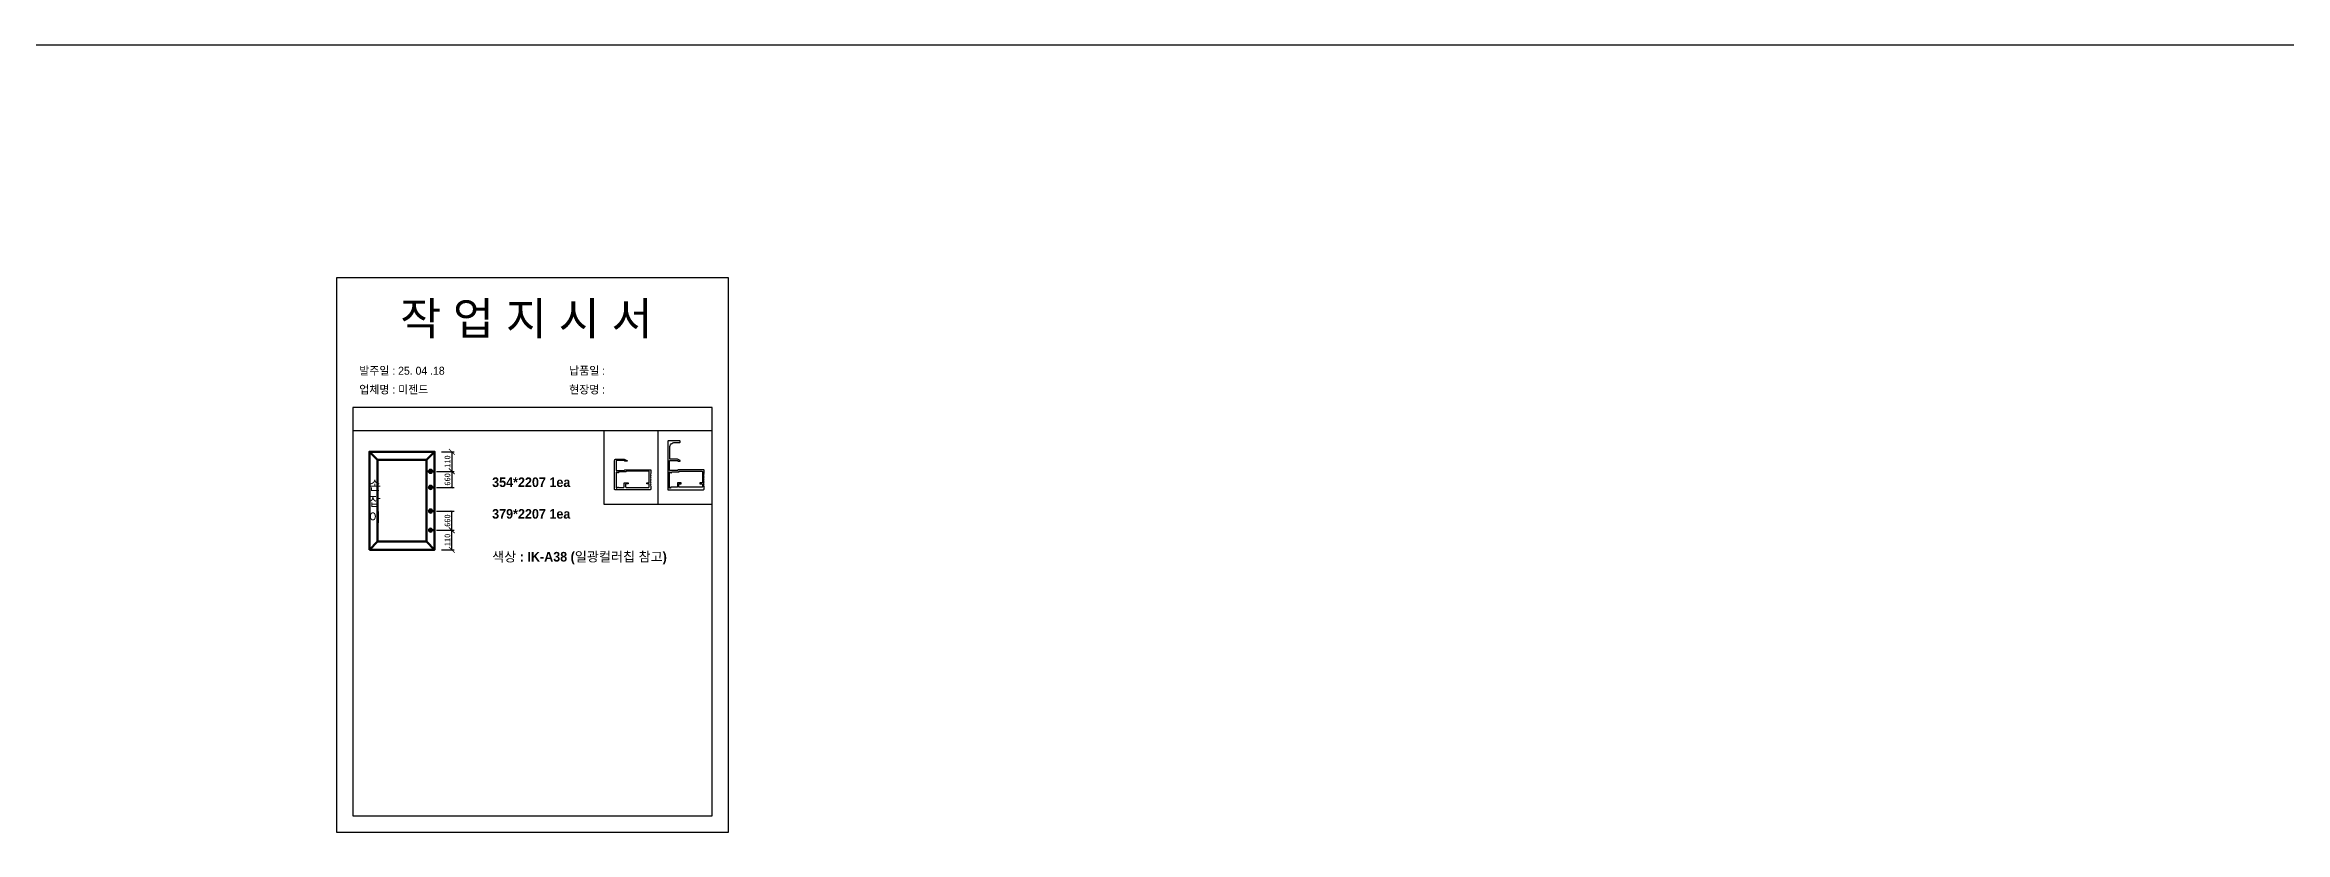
# Model space of a CAD drawing. Header units: millimetres. Extents: x -44117 to 256353, y -2095463 to 65325.
# Drawn here: x 118023 to 127628, y -70135 to -66760 of the extents above; entities that cross this region are included whole.
import ezdxf

# ---------------------------------------------------------------- set-up
doc = ezdxf.new("R2010")
doc.units = ezdxf.units.MM
doc.header["$LTSCALE"] = 10
doc.layers.add('Layer1', color=7, linetype='Continuous', lineweight=70)
doc.dimstyles.new('ISO-25', dxfattribs={"dimtxt": 2.5, "dimasz": 2.5, "dimexe": 1, "dimexo": 1, "dimtad": 1, "dimtxsty": 'Standard', "dimblk": 'ARCHTICK', "dimcen": 2.5, "dimadec": 0, "dimazin": 0, "dimtfac": 1, "dimtmove": 0, "dimatfit": 3, "dimfxl": 0, "dimarcsym": 0})

# ---------------------------------------------------------------- blocks, each defined once
blk = doc.blocks.new('_ArchTick')
at = {"color": 0, "linetype": 'ByBlock', "const_width": 0.15}
blk.add_lwpolyline([(-0.5, -0.5), (0.5, 0.5)], dxfattribs=at)
blk = doc.blocks.new('*D2434')
at = {"color": 0, "lineweight": -2}
for p, q in [((119717.1, -68840.8), (119777.5, -68840.8)), ((119767.5, -68924.8), (119767.5, -68840.8)), ((119724.1, -68924.8), (119777.5, -68924.8))]:
    blk.add_line(p, q, dxfattribs=at)
at = {"layer": 'Defpoints', "color": 0}
for p in [(119687.1, -68840.8), (119767.5, -68840.8), (119694.1, -68924.8)]:
    blk.add_point(p, dxfattribs=at)
at = {"color": 0, "lineweight": -2, "xscale": 25, "yscale": 25, "zscale": 25}
for p, rotation in [((119767.5, -68840.8), 90), ((119767.5, -68924.8), 270)]:
    blk.add_blockref('_ArchTick', p, dxfattribs=dict(at, rotation=rotation))
at = {"color": 0, "insert": (119748.8, -68882.8), "char_height": 25, "attachment_point": 5, "rotation": 90}
blk.add_mtext('110', dxfattribs=at)
blk = doc.blocks.new('*D2435')
at = {"color": 0, "lineweight": -2}
for p, q in [((119724.1, -68504.8), (119777.5, -68504.8)), ((119767.5, -68504.8), (119767.5, -68588.8)), ((119717.1, -68588.8), (119777.5, -68588.8))]:
    blk.add_line(p, q, dxfattribs=at)
at = {"layer": 'Defpoints', "color": 0}
for p in [(119694.1, -68504.8), (119687.1, -68588.8), (119767.5, -68588.8)]:
    blk.add_point(p, dxfattribs=at)
at = {"color": 0, "lineweight": -2, "xscale": 25, "yscale": 25, "zscale": 25}
for p, rotation in [((119767.5, -68504.8), 90), ((119767.5, -68588.8), 270)]:
    blk.add_blockref('_ArchTick', p, dxfattribs=dict(at, rotation=rotation))
at = {"color": 0, "insert": (119748.8, -68546.8), "char_height": 25, "attachment_point": 5, "rotation": 90}
blk.add_mtext('110', dxfattribs=at)
blk = doc.blocks.new('*D2436')
at = {"color": 0, "lineweight": -2}
for p, q in [((119702.1, -68588.8), (119777.5, -68588.8)), ((119702.1, -68657.6), (119777.5, -68657.6)), ((119767.5, -68588.8), (119767.5, -68657.6))]:
    blk.add_line(p, q, dxfattribs=at)
at = {"layer": 'Defpoints', "color": 0}
for p in [(119687.1, -68588.8), (119687.1, -68657.6), (119767.5, -68657.6)]:
    blk.add_point(p, dxfattribs=at)
at = {"color": 0, "lineweight": -2, "xscale": 10, "yscale": 10, "zscale": 10}
for p, rotation in [((119767.5, -68588.8), 90), ((119767.5, -68657.6), 270)]:
    blk.add_blockref('_ArchTick', p, dxfattribs=dict(at, rotation=rotation))
at = {"color": 0, "insert": (119748.8, -68623.2), "char_height": 25, "attachment_point": 5, "rotation": 90}
blk.add_mtext('660', dxfattribs=at)
blk = doc.blocks.new('*D2437')
at = {"color": 0, "lineweight": -2}
for p, q in [((119702.1, -68758.9), (119777.5, -68758.9)), ((119767.5, -68840.8), (119767.5, -68758.9)), ((119702.1, -68840.8), (119777.5, -68840.8))]:
    blk.add_line(p, q, dxfattribs=at)
at = {"layer": 'Defpoints', "color": 0}
for p in [(119687.1, -68758.9), (119767.5, -68758.9), (119687.1, -68840.8)]:
    blk.add_point(p, dxfattribs=at)
at = {"color": 0, "lineweight": -2, "xscale": 10, "yscale": 10, "zscale": 10}
for p, rotation in [((119767.5, -68758.9), 90), ((119767.5, -68840.8), 270)]:
    blk.add_blockref('_ArchTick', p, dxfattribs=dict(at, rotation=rotation))
at = {"color": 0, "insert": (119748.8, -68799.8), "char_height": 25, "attachment_point": 5, "rotation": 90}
blk.add_mtext('660', dxfattribs=at)

msp = doc.modelspace()

# ---------------------------------------------------------------- linework, layer by layer
at = {"color": 1}
msp.add_line((104637.27748, -66760.44383), (196906.42434, -66760.44383), dxfattribs=at)
for p, q in [((120883.30367, -68314.51224), (119343.30367, -68314.51224)), ((120883.30367, -68414.51224), (119343.30367, -68414.51224)), ((120420.49797, -68731.34392), (120420.49797, -68414.51224)), ((120651.90082, -68731.34392), (120651.90082, -68414.51224)), ((120883.30367, -68731.34392), (120420.49797, -68731.34392))]:
    msp.add_line(p, q)
msp.add_lwpolyline([(119273.30367, -70135.34252), (120953.30367, -70135.34252), (120953.30367, -67759.34252), (119273.30367, -67759.34252)], close=True)
msp.add_lwpolyline([(119343.30367, -68314.51224), (119343.30367, -70065.34252), (120883.30367, -70065.34252), (120883.30367, -68314.51224)])
at = {"color": 7, "elevation": 0}
for points in [[(120849.25034, -68664.40138), (120849.25034, -68651.50138), (120847.45034, -68649.70138), (120849.25034, -68647.90138), (120847.45034, -68646.10138), (120849.25034, -68644.30138), (120847.45034, -68642.50138), (120849.25034, -68640.70138), (120847.45034, -68638.90138), (120849.25034, -68637.10138), (120847.45034, -68635.30138), (120849.25034, -68633.50138), (120847.45034, -68631.70138), (120849.25034, -68629.90138), (120847.45034, -68628.10138), (120849.25034, -68626.30138), (120847.45034, -68624.50138), (120849.25034, -68622.70138), (120847.45034, -68620.90138), (120849.25034, -68619.10138), (120847.45034, -68617.30138), (120849.25034, -68615.50138), (120847.45034, -68613.70138), (120849.25034, -68611.90138), (120847.45034, -68610.10138), (120849.25034, -68608.30138), (120847.45034, -68606.50138), (120849.25034, -68604.70138), (120847.45034, -68602.90138), (120849.25034, -68601.10138), (120847.45034, -68599.30138), (120849.25034, -68597.50138), (120849.25034, -68584.60138, 0.4142135624), (120846.25034, -68581.60138), (120738.25034, -68581.60138, 0.4142135624), (120736.45034, -68583.40138), (120736.45034, -68584.00138, -0.4142135624), (120735.25034, -68585.20138), (120702.25034, -68585.20138, -0.4142135624), (120700.45034, -68583.40138), (120700.45034, -68543.80138, -0.4142135624), (120702.25034, -68542.00138), (120735.25034, -68542.00138, -0.4142135624), (120736.45034, -68543.20138), (120736.45034, -68543.80138, 0.4142135624), (120738.25034, -68545.60138), (120745.45034, -68545.60138, 0.855700792), (120746.00016, -68542.08741), (120734.95391, -68536.00138), (120702.25034, -68536.00138), (120702.25034, -68486.08016, -0.4173893777), (120723.35648, -68465.20138), (120726.39823, -68465.20138, 0.118515719), (120728.0346, -68464.80799, -0.2466321039), (120730.82429, -68464.84077, 0.2301863539), (120733.97218, -68464.84077), (120733.97218, -68464.84077, -0.2466321039), (120736.76187, -68464.80799, 0.2404082058), (120740.0346, -68464.80799, -0.2466321039), (120742.82429, -68464.84077, 0.1244779229), (120744.25034, -68465.20138, 0.4142135624), (120747.25034, -68462.20138), (120747.25034, -68461.00138, 0.4142135624), (120744.25034, -68458.00138), (120696.25034, -68458.00138, 0.4142135624), (120693.25034, -68461.00138), (120693.25034, -68665.60138, 0.4142135624), (120695.05034, -68667.40138), (120846.25034, -68667.40138, 0.4142135624), (120849.25034, -68664.40138)], [(120621.54802, -68584.61103), (120621.54802, -68597.51103), (120619.74802, -68599.31103), (120621.54802, -68601.11103), (120619.74802, -68602.91103), (120621.54802, -68604.71103), (120619.74802, -68606.51103), (120621.54802, -68608.31103), (120619.74802, -68610.11103), (120621.54802, -68611.91103), (120619.74802, -68613.71103), (120621.54802, -68615.51103), (120619.74802, -68617.31103), (120621.54802, -68619.11103), (120619.74802, -68620.91103), (120621.54802, -68622.71103), (120619.74802, -68624.51103), (120621.54802, -68626.31103), (120619.74802, -68628.11103), (120621.54802, -68629.91103), (120619.74802, -68631.71103), (120621.54802, -68633.51103), (120619.74802, -68635.31103), (120621.54802, -68637.11103), (120619.74802, -68638.91103), (120621.54802, -68640.71103), (120619.74802, -68642.51103), (120621.54802, -68644.31103), (120619.74802, -68646.11103), (120621.54802, -68647.91103), (120619.74802, -68649.71103), (120621.54802, -68651.51103), (120621.54802, -68664.41103, -0.4142135624), (120618.54802, -68667.41103), (120618.54802, -68667.41103), (120467.34802, -68667.41103, -0.4142135624), (120465.54802, -68665.61103), (120465.54802, -68542.01103, -0.4142135624), (120471.54802, -68536.01103), (120507.25159, -68536.01103), (120518.29784, -68542.09706, -0.855700792), (120517.74802, -68545.61103), (120510.54802, -68545.61103, -0.4142135624), (120508.74802, -68543.81103), (120508.74802, -68543.21103, 0.4142135624), (120507.54802, -68542.01103), (120474.54802, -68542.01103, 0.4142135624), (120472.74802, -68543.81103), (120472.74802, -68583.41103, 0.4142135624), (120474.54802, -68585.21103), (120507.54802, -68585.21103, 0.4142135624), (120508.74802, -68584.01103), (120508.74802, -68583.41103, -0.4142135624), (120510.54802, -68581.61103), (120618.54802, -68581.61103, -0.4142135623), (120621.54802, -68584.61103)]]:
    msp.add_lwpolyline(points, format="xyb", dxfattribs=at)
at = {"color": 7}
for points in [[(120472.74802, -68593.01103), (120472.74802, -68659.01103, 0.6516899091), (120475.76102, -68660.34094), (120479.33503, -68657.08112, -0.3444690404), (120481.54574, -68656.91284, 0.1479411349), (120482.54345, -68657.21465), (120505.14802, -68657.21465, 0.4142135624), (120506.94802, -68655.41465), (120506.94802, -68639.21103, -0.4142135624), (120508.74802, -68637.41103), (120521.94802, -68637.41103, -0.4142135624), (120523.74802, -68639.21103), (120523.74802, -68640.41103, -0.4142135624), (120521.94802, -68642.21103), (120514.74802, -68642.21103, 0.4142135624), (120512.94802, -68644.01103), (120512.94802, -68655.41103, 0.4142135624), (120514.74802, -68657.21103), (120612.24802, -68657.21103, 0.4142135624), (120614.04802, -68655.41103), (120614.04802, -68644.01103, 0.4142135624), (120612.24802, -68642.21103), (120605.04802, -68642.21103, -0.4142135624), (120603.24802, -68640.41103), (120603.24802, -68639.21103, -0.4142135624), (120605.04802, -68637.41103), (120612.24802, -68637.41103, 0.4142135624), (120614.04802, -68635.61103), (120614.04802, -68589.41103, 0.4142135624), (120612.24802, -68587.61103), (120515.94802, -68587.61103, 0.4142135624), (120514.74802, -68588.81103), (120514.74802, -68589.41103, -0.414213547), (120512.94802, -68591.21103), (120483.54802, -68591.21103, 0.4142135328), (120482.34802, -68592.41103), (120482.34802, -68593.61103, -0.6516899091), (120479.33503, -68594.94094), (120475.76102, -68591.68112, 0.651689909), (120472.74802, -68593.01103)], [(120740.65034, -68591.20138, 0.414213547), (120742.45034, -68589.40138), (120742.45034, -68588.80138, -0.4142135624), (120743.65034, -68587.60138), (120839.95034, -68587.60138, -0.4142135624), (120841.75034, -68589.40138), (120841.75034, -68635.60138, -0.4142135624), (120839.95034, -68637.40138), (120832.75034, -68637.40138, 0.4142135624), (120830.95034, -68639.20138), (120830.95034, -68640.40138, 0.4142135624), (120832.75034, -68642.20138), (120839.95034, -68642.20138, -0.4142135624), (120841.75034, -68644.00138), (120841.75034, -68655.40138, -0.4142135624), (120839.95034, -68657.20138), (120742.45034, -68657.20138, -0.4142135624), (120740.65034, -68655.40138), (120740.65034, -68644.00138, -0.4142135624), (120742.45034, -68642.20138), (120749.65034, -68642.20138, 0.4142135624), (120751.45034, -68640.40138), (120751.45034, -68639.20138, 0.4142135624), (120749.65034, -68637.40138), (120736.45034, -68637.40138, 0.4142135624), (120734.65034, -68639.20138), (120734.65034, -68655.405, -0.4142135624), (120732.85034, -68657.205), (120710.24577, -68657.205, -0.1479411349), (120709.24805, -68656.90319, 0.3444690404), (120707.03735, -68657.07147), (120703.46333, -68660.33129, -0.6516899091), (120700.45034, -68659.00138), (120700.45034, -68593.00138, -0.651689909), (120703.46333, -68591.67147), (120707.03735, -68594.93129, 0.6516899091), (120710.05034, -68593.60138), (120710.05034, -68592.40138, -0.4142135328), (120711.25034, -68591.20138), (120740.65253, -68591.20138)]]:
    msp.add_lwpolyline(points, format="xyb", dxfattribs=at)
at = {"layer": 'Layer1'}
for p, q in [((119449.13276, -68539.76714), (119414.13276, -68504.76714)), ((119659.13276, -68539.76714), (119694.13276, -68504.76714)), ((119676.63276, -68578.26714), (119676.63276, -68599.26714)), ((119687.13276, -68657.61305), (119666.13276, -68657.61305)), ((119676.63276, -68647.11305), (119676.63276, -68668.11305)), ((119687.13276, -68758.89642), (119666.13276, -68758.89642)), ((119676.63276, -68748.39642), (119676.63276, -68769.39642)), ((119687.13276, -68840.76714), (119666.13276, -68840.76714)), ((119676.63276, -68830.26714), (119676.63276, -68851.26714)), ((119449.13276, -68889.76714), (119414.13276, -68924.76714)), ((119694.13276, -68924.76714), (119659.13276, -68889.76714))]:
    msp.add_line(p, q, dxfattribs=at)
for points in [[(119414.13276, -68924.76714), (119694.13276, -68924.76714), (119694.13276, -68504.76714), (119414.13276, -68504.76714)], [(119449.13276, -68889.76714), (119659.13276, -68889.76714), (119659.13276, -68539.76714), (119449.13276, -68539.76714)], [(119687.13276, -68588.76714), (119666.13276, -68588.76714)]]:
    msp.add_lwpolyline(points, close=True, dxfattribs=at)
for centre in [(119676.63276, -68588.76714), (119676.63276, -68657.61305), (119676.63276, -68758.89642), (119676.63276, -68840.76714)]:
    msp.add_circle(centre, 7, dxfattribs=at)

# ---------------------------------------------------------------- texts
at = {"attachment_point": 1}
for s, width, gutter_width, heights, insert, char_height in [('{\\fGulim|b0|i0|c129|p50;작 업 지 시 서}', 3307.3198183, 12.5, [-155.84554], (119546.11028, -67863.50503), 140), ('{\\fGulim|b0|i0|c129|p50;발주일 : 25. 04 .18}', 3307.3198183, 12.5, [34.50412], (119370.90092, -68140.22545), 34.3), ('{\\fGulim|b0|i0|c129|p50;납품일 :}', 3307.3198183, 12.5, [-37.67976], (120270.87891, -68140.22545), 34.3), ('{\\fGulim|b0|i0|c129|p50;업체명 : 미젠드}', 3307.3198183, 12.5, [36.11279], (119370.90092, -68220.88163), 34.3), ('{\\fGulim|b0|i0|c129|p50;현장명 : }', 3307.3198183, 12.5, [-38.2735], (120270.87891, -68220.88163), 34.3), ('{\\fGulim|b1|i0|c129|p50;손\\P잡\\P이}', 2645.8558546, 10, [-186.63556], (119411.76147, -68627.95305), 41.16), ('{\\fGulim|b1|i0|c129|p50;354*2207 1ea}', 2645.8558546, 10, [-42.30333], (119940.46208, -68614.71625), 41.16), ('{\\fGulim|b1|i0|c129|p50;379*2207 1ea}', 2645.8558546, 10, [-42.30333], (119940.46208, -68750.3697), 41.16), ('{\\fGulim|b1|i0|c129|p50;색상 : IK-A38 (일광컬러칩 참고)}', 2645.8558546, 10, [-51.55889], (119940.46208, -68934.02359), 41.16)]:
    msp.add_mtext_dynamic_manual_height_columns(s, width=width, gutter_width=gutter_width, heights=heights, dxfattribs=dict(at, insert=insert, char_height=char_height))

# ---------------------------------------------------------------- dimensions: what is measured, and where the dimension line sits
for base, p1, p2, picture, middle in [((119767.52448, -68588.76714), (119694.13276, -68504.76714), (119687.13276, -68588.76714), '*D2435', (119748.77448, -68546.76714)), ((119767.52448, -68840.76714), (119694.13276, -68924.76714), (119687.13276, -68840.76714), '*D2434', (119748.77448, -68882.76714))]:
    dim = msp.add_linear_dim(base=base, p1=p1, p2=p2, angle=90, text='110', dimstyle='ISO-25', override={"dimscale": 10, "dimexo": 3, "dimtxsty": 'Standard'})
    dim.commit()
    dim.dimension.update_dxf_attribs({"geometry": picture, "text_midpoint": middle})
for base, p1, p2, picture, middle in [((119767.52448, -68657.61305), (119687.13276, -68588.76714), (119687.13276, -68657.61305), '*D2436', (119767.52448, -68623.1901)), ((119767.52448, -68758.89642), (119687.13276, -68840.76714), (119687.13276, -68758.89642), '*D2437', (119767.52448, -68799.83178))]:
    dim = msp.add_linear_dim(base=base, p1=p1, p2=p2, angle=90, text='660', dimstyle='ISO-25', override={"dimscale": 10, "dimasz": 1, "dimexo": 1.5, "dimtxsty": 'Standard'})
    dim.commit()
    dim.dimension.update_dxf_attribs({"geometry": picture, "text_midpoint": middle, "dimtype": 160})

doc.saveas('drawing.dxf')
